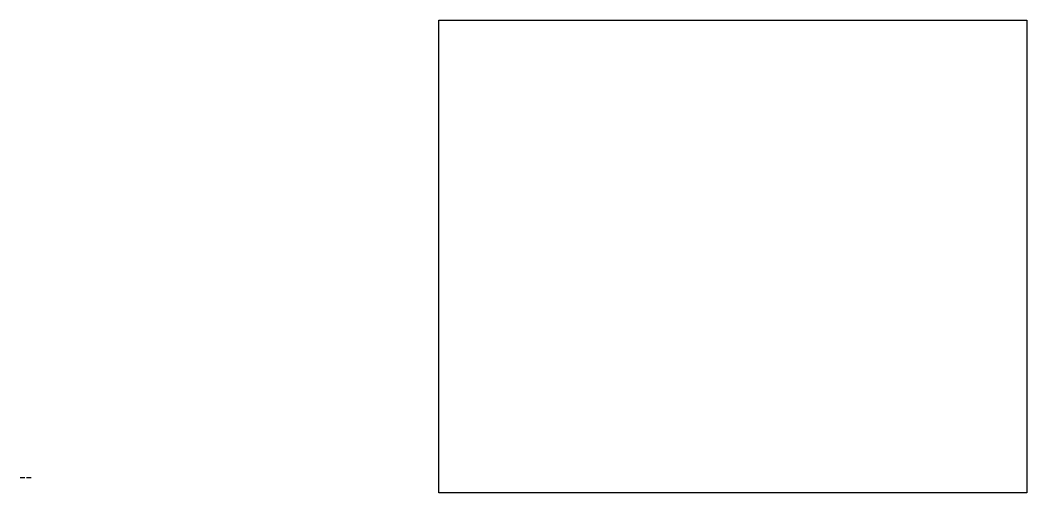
# Model space of a CAD drawing. Header units: feet. Extents: x 1.7 to 45.3, y -0.7 to 19.8.
import ezdxf

# ---------------------------------------------------------------- set-up
doc = ezdxf.new("R2010")
doc.units = ezdxf.units.FT
doc.header["$MEASUREMENT"] = 0

# ---------------------------------------------------------------- blocks, each defined once
blk = doc.blocks.new('VIEWPORT BLOCK')
at = {"layer": 'defpoints'}
blk.add_lwpolyline([(0, 20.5), (25.505, 20.5), (25.505, 0), (0, 0)], close=True, dxfattribs=at)

msp = doc.modelspace()

# ---------------------------------------------------------------- linework, layer by layer
for p, q in [((1.669, 0), (1.869, 0)), ((1.947, 0), (2.147, 0))]:
    msp.add_line(p, q)

# ---------------------------------------------------------------- block references
at = {"layer": 'defpoints'}
msp.add_blockref('VIEWPORT BLOCK', (19.827, -0.671), dxfattribs=at)

doc.saveas('drawing.dxf')
